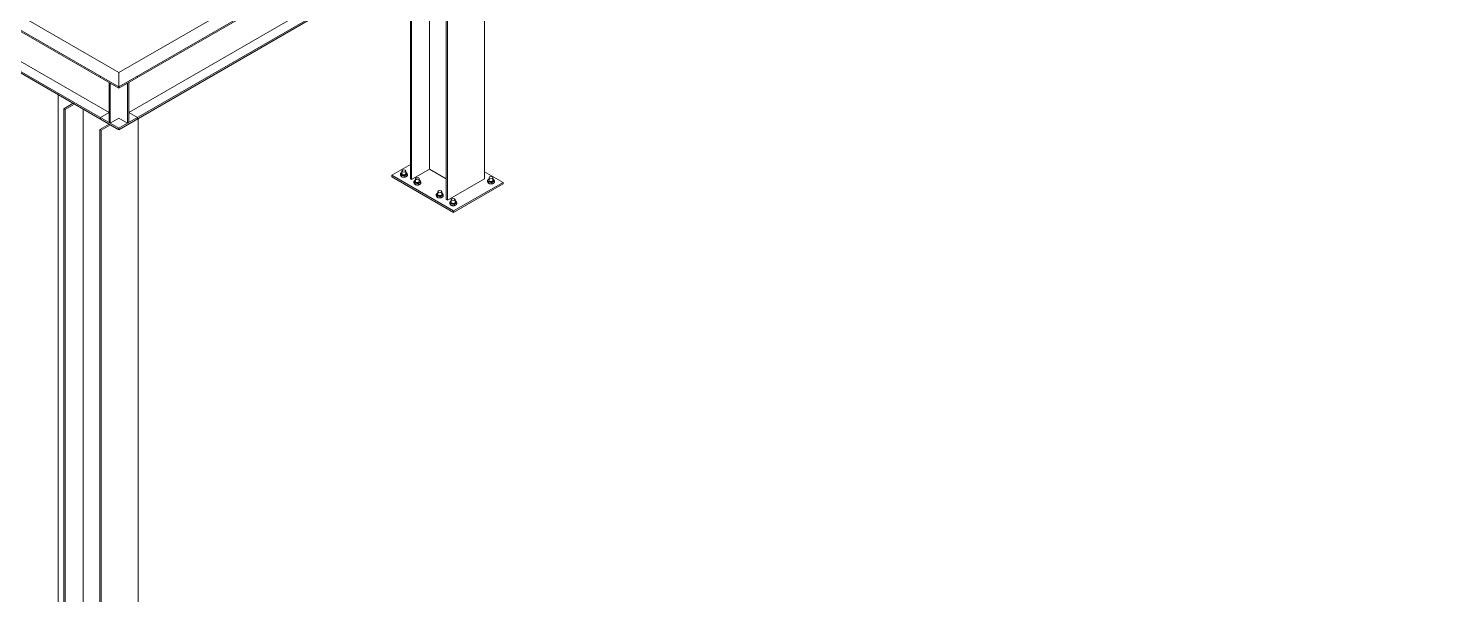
# Model space of a CAD drawing. Header units: millimetres. Extents: x -312439 to 477422, y -331570 to 212570.
# Drawn here: x 412228 to 417145, y 87034 to 89019 of the extents above; entities that cross this region are included whole.
import ezdxf

# ---------------------------------------------------------------- set-up
doc = ezdxf.new("R2010")
doc.units = ezdxf.units.MM

msp = doc.modelspace()

# ---------------------------------------------------------------- linework, layer by layer
at = {"color": 0, "linetype": 'Continuous', "lineweight": 0, "extrusion": (1.25969e-16, 0.816497, 0.57735)}
for p, q in [((412545.89, 88863.431), (407825.453, 91588.776)), ((412545.89, 88813.424), (407825.453, 91538.769)), ((407825.453, 91533.769), (412545.89, 88808.424)), ((417145.067, 91518.767), (412545.89, 88863.431)), ((417145.067, 91468.761), (412545.89, 88813.424)), ((412545.89, 88808.424), (417145.067, 91463.76)), ((407825.453, 91393.751), (412545.89, 88668.406)), ((407825.453, 91388.75), (412545.89, 88663.405)), ((412545.89, 88668.406), (417145.067, 91323.742)), ((412545.89, 88663.405), (417145.067, 91318.742)), ((413826.516, 88491.396), (413826.516, 89402.775)), ((412580.535, 88723.413), (413679.444, 89357.868)), ((411430.741, 89347.242), (412511.244, 88723.413)), ((413692.265, 88418.887), (413692.265, 89325.266)), ((413696.596, 88416.386), (413696.596, 89327.766)), ((413566.676, 88491.396), (413566.676, 89252.756)), ((413571.006, 88488.895), (413571.006, 89255.257)), ((413633.801, 88525.15), (413633.801, 89291.511)), ((412545.89, 88863.431), (412545.89, 88808.424)), ((412480.93, 88845.928), (412480.93, 88850.929)), ((412511.244, 88688.409), (412511.244, 88828.426)), ((412515.575, 88825.926), (412515.575, 88685.908)), ((412545.89, 88808.424), (412545.89, 88813.424)), ((412576.204, 88685.908), (412576.204, 88825.926)), ((412580.535, 88828.426), (412580.535, 88688.409)), ((412610.85, 88850.929), (412610.85, 88845.928)), ((412333.303, 86858.459), (412333.303, 88786.142)), ((412353.214, 88737), (412385.817, 88755.823)), ((412353.214, 86574.265), (412353.214, 88737)), ((412357.545, 88734.5), (412353.214, 88737)), ((412390.148, 88753.323), (412357.545, 88734.5)), ((412357.545, 86571.765), (412357.545, 88734.5)), ((412420.34, 86608.02), (412420.34, 88735.892)), ((412480.93, 88705.911), (412511.244, 88723.413)), ((412580.535, 88723.413), (412610.85, 88705.911)), ((412478.804, 88664.491), (412511.407, 88683.314)), ((412478.804, 86501.756), (412478.804, 88664.491)), ((412483.135, 88661.991), (412478.804, 88664.491)), ((412480.93, 88700.91), (412480.93, 88705.911)), ((412515.737, 88680.814), (412483.135, 88661.991)), ((412515.575, 88685.908), (412545.89, 88703.41)), ((412545.89, 88703.41), (412576.204, 88685.908)), ((412545.89, 88663.405), (412545.89, 88668.406)), ((412610.85, 88705.911), (412610.85, 88700.91)), ((412613.055, 86574.265), (412613.055, 88702.183)), ((412483.135, 86499.256), (412483.135, 88661.991)), ((413566.676, 88541.402), (413501.715, 88503.897)), ((413537.276, 88509.108), (413537.276, 88518.737)), ((413550.884, 88509.108), (413550.884, 88518.737)), ((413633.801, 88525.15), (413571.006, 88488.895)), ((413692.265, 88491.396), (413633.801, 88525.15)), ((413891.476, 88478.894), (413826.516, 88516.399)), ((413501.715, 88503.897), (413718.249, 88378.881)), ((413501.715, 88498.897), (413501.715, 88503.897)), ((413718.249, 88373.881), (413501.715, 88498.897)), ((413531.953, 88505.776), (413531.953, 88510.191)), ((413535.202, 88498.774), (413535.202, 88503.189)), ((413547.33, 88496.898), (413547.33, 88501.313)), ((413556.208, 88502.024), (413556.208, 88506.439)), ((413571.006, 88488.895), (413566.676, 88491.396)), ((413579.163, 88478.519), (413579.163, 88482.934)), ((413582.413, 88471.517), (413582.413, 88475.932)), ((413584.486, 88491.48), (413584.486, 88481.851)), ((413594.54, 88469.641), (413594.54, 88474.056)), ((413598.095, 88491.48), (413598.095, 88481.851)), ((413603.418, 88474.767), (413603.418, 88479.182)), ((413826.516, 88491.396), (413696.596, 88416.386)), ((413718.249, 88378.881), (413891.476, 88478.894)), ((413891.476, 88473.893), (413718.249, 88373.881)), ((413836.984, 88482.353), (413836.984, 88486.768)), ((413840.234, 88475.352), (413840.234, 88479.767)), ((413842.307, 88485.685), (413842.307, 88495.314)), ((413852.361, 88473.476), (413852.361, 88477.89)), ((413855.916, 88485.685), (413855.916, 88495.314)), ((413861.239, 88478.601), (413861.239, 88483.016)), ((413891.476, 88473.893), (413891.476, 88478.894)), ((413657.542, 88433.267), (413657.542, 88437.682)), ((413660.792, 88426.265), (413660.792, 88430.68)), ((413662.865, 88436.599), (413662.865, 88446.227)), ((413672.919, 88424.389), (413672.919, 88428.804)), ((413676.474, 88436.599), (413676.474, 88446.227)), ((413681.797, 88429.515), (413681.797, 88433.929)), ((413696.596, 88416.386), (413692.265, 88418.887)), ((413710.076, 88418.97), (413710.076, 88409.342)), ((413723.685, 88418.97), (413723.685, 88409.342)), ((413704.753, 88406.01), (413704.753, 88410.425)), ((413708.002, 88399.008), (413708.002, 88403.423)), ((413718.249, 88373.881), (413718.249, 88378.881)), ((413720.13, 88397.132), (413720.13, 88401.547)), ((413729.008, 88402.258), (413729.008, 88406.672))]:
    msp.add_line(p, q, dxfattribs=at)
at = {"color": 0, "linetype": 'Continuous', "lineweight": 0}
for centre, major_axis in [((413544.08, 88518.737), (-6.804, 0)), ((413591.291, 88491.48), (-6.804, 0)), ((413849.111, 88495.314), (6.804, 0)), ((413669.67, 88446.227), (-6.804, 0)), ((413716.88, 88418.97), (-6.804, 0))]:
    msp.add_ellipse(centre, major_axis=major_axis, ratio=0.57735027, dxfattribs=at)
for centre, major_axis, start_param, end_param in [((413544.08, 88509.108), (-10.873, 0), 5.49778714, 6.54498469), ((413544.08, 88509.108), (-10.873, 0), 0.26179939, 1.30899694), ((413544.08, 88509.108), (-10.873, 0), 5.38853468, 5.49778714), ((413544.08, 88509.108), (6.804, 0), 3.14159265, 6.28318531), ((413544.08, 88509.108), (-10.873, 0), 1.30899694, 2.35619449), ((413544.08, 88509.108), (-10.873, 0), 3.40339204, 4.03624328), ((413544.08, 88509.108), (-10.873, 0), 2.35619449, 3.40339204), ((413591.291, 88481.851), (-10.873, 0), 5.49778714, 6.54498469), ((413591.291, 88481.851), (-10.873, 0), 0.26179939, 1.30899694), ((413591.291, 88481.851), (-10.873, 0), 5.38853468, 5.49778714), ((413591.291, 88481.851), (-6.804, 0), 0, 2.35619449), ((413591.291, 88481.851), (-10.873, 0), 1.30899694, 2.35619449), ((413591.291, 88481.851), (-6.804, 0), 2.35619449, 3.14159265), ((413591.291, 88481.851), (-10.873, 0), 3.40339204, 4.03624328), ((413591.291, 88481.851), (-10.873, 0), 2.35619449, 3.40339204), ((413849.111, 88485.685), (10.873, 0), 2.35619449, 3.40339204), ((413849.111, 88485.685), (10.873, 0), 3.40339204, 4.45058959), ((413849.111, 88485.685), (10.873, 0), 2.24694203, 2.35619449), ((413849.111, 88485.685), (-6.804, 0), 0, 2.35619449), ((413849.111, 88485.685), (10.873, 0), 4.45058959, 5.49778714), ((413849.111, 88485.685), (-6.804, 0), 2.35619449, 3.14159265), ((413849.111, 88485.685), (10.873, 0), 0.26179939, 0.89465062), ((413849.111, 88485.685), (10.873, 0), 5.49778714, 6.54498469), ((413669.67, 88436.599), (-10.873, 0), 5.49778714, 6.54498469), ((413669.67, 88436.599), (-10.873, 0), 0.26179939, 1.30899694), ((413669.67, 88436.599), (-10.873, 0), 5.38853468, 5.49778714), ((413669.67, 88436.599), (6.804, 0), 3.14159265, 6.28318531), ((413669.67, 88436.599), (-10.873, 0), 1.30899694, 2.35619449), ((413669.67, 88436.599), (-10.873, 0), 3.40339204, 4.03624328), ((413669.67, 88436.599), (-10.873, 0), 2.35619449, 3.40339204), ((413716.88, 88409.342), (-10.873, 0), 5.49778714, 6.54498469), ((413716.88, 88409.342), (-10.873, 0), 0.26179939, 1.30899694), ((413716.88, 88409.342), (-10.873, 0), 5.38853468, 5.49778714), ((413716.88, 88409.342), (-6.804, 0), 0, 2.35619449), ((413716.88, 88409.342), (-10.873, 0), 1.30899694, 2.35619449), ((413716.88, 88409.342), (-6.804, 0), 2.35619449, 3.14159265), ((413716.88, 88409.342), (-10.873, 0), 3.40339204, 4.03624328), ((413716.88, 88409.342), (-10.873, 0), 2.35619449, 3.40339204)]:
    msp.add_ellipse(centre, major_axis=major_axis, ratio=0.57735027, start_param=start_param, end_param=end_param, dxfattribs=at)
for points, weights in [([(413536.392, 88513.547), (413534.332, 88512.357), (413531.953, 88510.191)], [1, 1.03795484931, 1]), ([(413531.953, 88510.191), (413532.823, 88509.108), (413533.577, 88507.483)], [1, 1.0379548493, 1]), ([(413533.577, 88501.482), (413532.823, 88503.107), (413531.953, 88505.776)], [1, 1.0379548493, 1]), ([(413533.577, 88507.483), (413534.332, 88505.858), (413535.202, 88503.189)], [1, 1.0379548493, 1]), ([(413535.202, 88498.774), (413534.332, 88499.857), (413533.577, 88501.482)], [1, 1.03795484931, 1]), ([(413535.202, 88503.189), (413538.452, 88503.479), (413541.266, 88503.044)], [1, 1.0379548493, 1]), ([(413541.266, 88497.043), (413538.452, 88497.479), (413535.202, 88498.774)], [1, 1.0379548493, 1]), ([(413537.276, 88514.023), (413536.832, 88513.801), (413536.392, 88513.547)], [1.01249115378, 1.00788270894, 1]), ([(413541.266, 88503.044), (413544.08, 88502.609), (413547.33, 88501.313)], [1, 1.0379548493, 1]), ([(413547.33, 88496.898), (413544.08, 88496.608), (413541.266, 88497.043)], [1, 1.03795484931, 1]), ([(413547.33, 88501.313), (413549.708, 88503.479), (413551.769, 88504.669)], [1, 1.03795484931, 1]), ([(413551.769, 88498.668), (413549.708, 88497.479), (413547.33, 88496.898)], [1, 1.03795484931, 1]), ([(413552.958, 88513.44), (413551.882, 88513.87), (413550.884, 88514.197)], [1, 1.01226104367, 1.01660040172]), ([(413551.769, 88504.669), (413553.829, 88505.858), (413556.208, 88506.439)], [1, 1.03795484931, 1]), ([(413556.208, 88502.024), (413553.829, 88499.857), (413551.769, 88498.668)], [1, 1.03795484931, 1]), ([(413554.583, 88510.732), (413553.829, 88512.357), (413552.958, 88513.44)], [1, 1.0379548493, 1]), ([(413556.208, 88506.439), (413555.337, 88509.108), (413554.583, 88510.732)], [1, 1.0379548493, 1]), ([(413579.163, 88482.934), (413581.542, 88485.1), (413583.602, 88486.29)], [1, 1.03795484931, 1]), ([(413580.788, 88480.226), (413580.034, 88481.851), (413579.163, 88482.934)], [1, 1.0379548493, 1]), ([(413579.163, 88478.519), (413580.034, 88475.85), (413580.788, 88474.225)], [1, 1.03795484931, 1]), ([(413582.413, 88475.932), (413581.542, 88478.601), (413580.788, 88480.226)], [1, 1.0379548493, 1]), ([(413580.788, 88474.225), (413581.542, 88472.6), (413582.413, 88471.517)], [1, 1.0379548493, 1]), ([(413588.477, 88475.787), (413585.662, 88476.222), (413582.413, 88475.932)], [1, 1.0379548493, 1]), ([(413582.413, 88471.517), (413585.662, 88470.222), (413588.477, 88469.786)], [1, 1.03795484931, 1]), ([(413583.602, 88486.29), (413584.043, 88486.544), (413584.486, 88486.766)], [1, 1.00788270894, 1.01249115378]), ([(413594.54, 88474.056), (413591.291, 88475.352), (413588.477, 88475.787)], [1, 1.0379548493, 1]), ([(413588.477, 88469.786), (413591.291, 88469.351), (413594.54, 88469.641)], [1, 1.0379548493, 1]), ([(413598.979, 88477.412), (413596.919, 88476.222), (413594.54, 88474.056)], [1, 1.03795484931, 1]), ([(413594.54, 88469.641), (413596.919, 88470.222), (413598.979, 88471.411)], [1, 1.03795484931, 1]), ([(413598.095, 88486.94), (413599.092, 88486.613), (413600.169, 88486.183)], [1.01660040172, 1.01226104367, 1]), ([(413603.418, 88479.182), (413601.039, 88478.601), (413598.979, 88477.412)], [1, 1.03795484931, 1]), ([(413598.979, 88471.411), (413601.039, 88472.6), (413603.418, 88474.767)], [1, 1.03795484931, 1]), ([(413600.169, 88486.183), (413601.039, 88485.1), (413601.793, 88483.475)], [1, 1.0379548493, 1]), ([(413601.793, 88483.475), (413602.547, 88481.851), (413603.418, 88479.182)], [1, 1.03795484931, 1]), ([(413841.423, 88490.124), (413839.363, 88488.935), (413836.984, 88486.768)], [1, 1.03795484931, 1]), ([(413836.984, 88486.768), (413837.855, 88485.685), (413838.609, 88484.06)], [1, 1.0379548493, 1]), ([(413838.609, 88478.06), (413837.855, 88479.684), (413836.984, 88482.353)], [1, 1.0379548493, 1]), ([(413838.609, 88484.06), (413839.363, 88482.436), (413840.234, 88479.767)], [1, 1.0379548493, 1]), ([(413840.234, 88475.352), (413839.363, 88476.435), (413838.609, 88478.06)], [1, 1.0379548493, 1]), ([(413840.234, 88479.767), (413843.483, 88480.057), (413846.297, 88479.621)], [1, 1.0379548493, 1]), ([(413846.297, 88473.621), (413843.483, 88474.056), (413840.234, 88475.352)], [1, 1.0379548493, 1]), ([(413842.307, 88490.601), (413841.864, 88490.379), (413841.423, 88490.124)], [1.01249115378, 1.00788270894, 1]), ([(413846.297, 88479.621), (413849.111, 88479.186), (413852.361, 88477.89)], [1, 1.03795484931, 1]), ([(413852.361, 88473.476), (413849.111, 88473.185), (413846.297, 88473.621)], [1, 1.0379548493, 1]), ([(413852.361, 88477.89), (413854.74, 88480.057), (413856.8, 88481.246)], [1, 1.03795484931, 1]), ([(413856.8, 88475.245), (413854.74, 88474.056), (413852.361, 88473.476)], [1, 1.03795484931, 1]), ([(413857.989, 88490.018), (413856.913, 88490.447), (413855.916, 88490.774)], [1, 1.01226104367, 1.01660040172]), ([(413856.8, 88481.246), (413858.86, 88482.436), (413861.239, 88483.016)], [1, 1.03795484931, 1]), ([(413861.239, 88478.601), (413858.86, 88476.435), (413856.8, 88475.245)], [1, 1.03795484931, 1]), ([(413859.614, 88487.31), (413858.86, 88488.935), (413857.989, 88490.018)], [1, 1.0379548493, 1]), ([(413861.239, 88483.016), (413860.368, 88485.685), (413859.614, 88487.31)], [1, 1.0379548493, 1]), ([(413661.981, 88441.037), (413659.921, 88439.848), (413657.542, 88437.682)], [1, 1.03795484931, 1]), ([(413657.542, 88437.682), (413658.413, 88436.599), (413659.167, 88434.974)], [1, 1.0379548493, 1]), ([(413659.167, 88428.973), (413658.413, 88430.598), (413657.542, 88433.267)], [1, 1.0379548493, 1]), ([(413659.167, 88434.974), (413659.921, 88433.349), (413660.792, 88430.68)], [1, 1.0379548493, 1]), ([(413660.792, 88426.265), (413659.921, 88427.348), (413659.167, 88428.973)], [1, 1.03795484931, 1]), ([(413660.792, 88430.68), (413664.041, 88430.97), (413666.856, 88430.535)], [1, 1.0379548493, 1]), ([(413666.856, 88424.534), (413664.041, 88424.969), (413660.792, 88426.265)], [1, 1.0379548493, 1]), ([(413662.865, 88441.514), (413662.422, 88441.292), (413661.981, 88441.037)], [1.01249115378, 1.00788270894, 1]), ([(413666.856, 88430.535), (413669.67, 88430.099), (413672.919, 88428.804)], [1, 1.0379548493, 1]), ([(413672.919, 88424.389), (413669.67, 88424.099), (413666.856, 88424.534)], [1, 1.03795484931, 1]), ([(413672.919, 88428.804), (413675.298, 88430.97), (413677.358, 88432.16)], [1, 1.03795484931, 1]), ([(413677.358, 88426.159), (413675.298, 88424.969), (413672.919, 88424.389)], [1, 1.03795484931, 1]), ([(413678.548, 88440.931), (413677.471, 88441.36), (413676.474, 88441.688)], [1, 1.01226104367, 1.01660040172]), ([(413677.358, 88432.16), (413679.418, 88433.349), (413681.797, 88433.929)], [1, 1.03795484931, 1]), ([(413681.797, 88429.515), (413679.418, 88427.348), (413677.358, 88426.159)], [1, 1.03795484931, 1]), ([(413680.172, 88438.223), (413679.418, 88439.848), (413678.548, 88440.931)], [1, 1.0379548493, 1]), ([(413681.797, 88433.929), (413680.926, 88436.599), (413680.172, 88438.223)], [1, 1.0379548493, 1]), ([(413704.753, 88410.425), (413707.132, 88412.591), (413709.192, 88413.78)], [1, 1.03795484931, 1]), ([(413706.378, 88407.717), (413705.624, 88409.342), (413704.753, 88410.425)], [1, 1.0379548493, 1]), ([(413704.753, 88406.01), (413705.624, 88403.341), (413706.378, 88401.716)], [1, 1.03795484931, 1]), ([(413708.002, 88403.423), (413707.132, 88406.092), (413706.378, 88407.717)], [1, 1.0379548493, 1]), ([(413706.378, 88401.716), (413707.132, 88400.091), (413708.002, 88399.008)], [1, 1.0379548493, 1]), ([(413714.066, 88403.278), (413711.252, 88403.713), (413708.002, 88403.423)], [1, 1.0379548493, 1]), ([(413708.002, 88399.008), (413711.252, 88397.712), (413714.066, 88397.277)], [1, 1.03795484931, 1]), ([(413709.192, 88413.78), (413709.632, 88414.035), (413710.076, 88414.257)], [1, 1.00788270894, 1.01249115378]), ([(413720.13, 88401.547), (413716.88, 88402.842), (413714.066, 88403.278)], [1, 1.0379548493, 1]), ([(413714.066, 88397.277), (413716.88, 88396.842), (413720.13, 88397.132)], [1, 1.0379548493, 1]), ([(413724.569, 88404.903), (413722.509, 88403.713), (413720.13, 88401.547)], [1, 1.03795484931, 1]), ([(413720.13, 88397.132), (413722.509, 88397.712), (413724.569, 88398.902)], [1, 1.03795484931, 1]), ([(413723.685, 88414.43), (413724.682, 88414.103), (413725.758, 88413.674)], [1.01660040172, 1.01226104367, 1]), ([(413729.008, 88406.672), (413726.629, 88406.092), (413724.569, 88404.903)], [1, 1.03795484931, 1]), ([(413724.569, 88398.902), (413726.629, 88400.091), (413729.008, 88402.258)], [1, 1.03795484931, 1]), ([(413725.758, 88413.674), (413726.629, 88412.591), (413727.383, 88410.966)], [1, 1.0379548493, 1]), ([(413727.383, 88410.966), (413728.137, 88409.342), (413729.008, 88406.672)], [1, 1.03795484931, 1])]:
    msp.add_rational_spline(points, weights, degree=2, dxfattribs=at)

doc.saveas('drawing.dxf')
